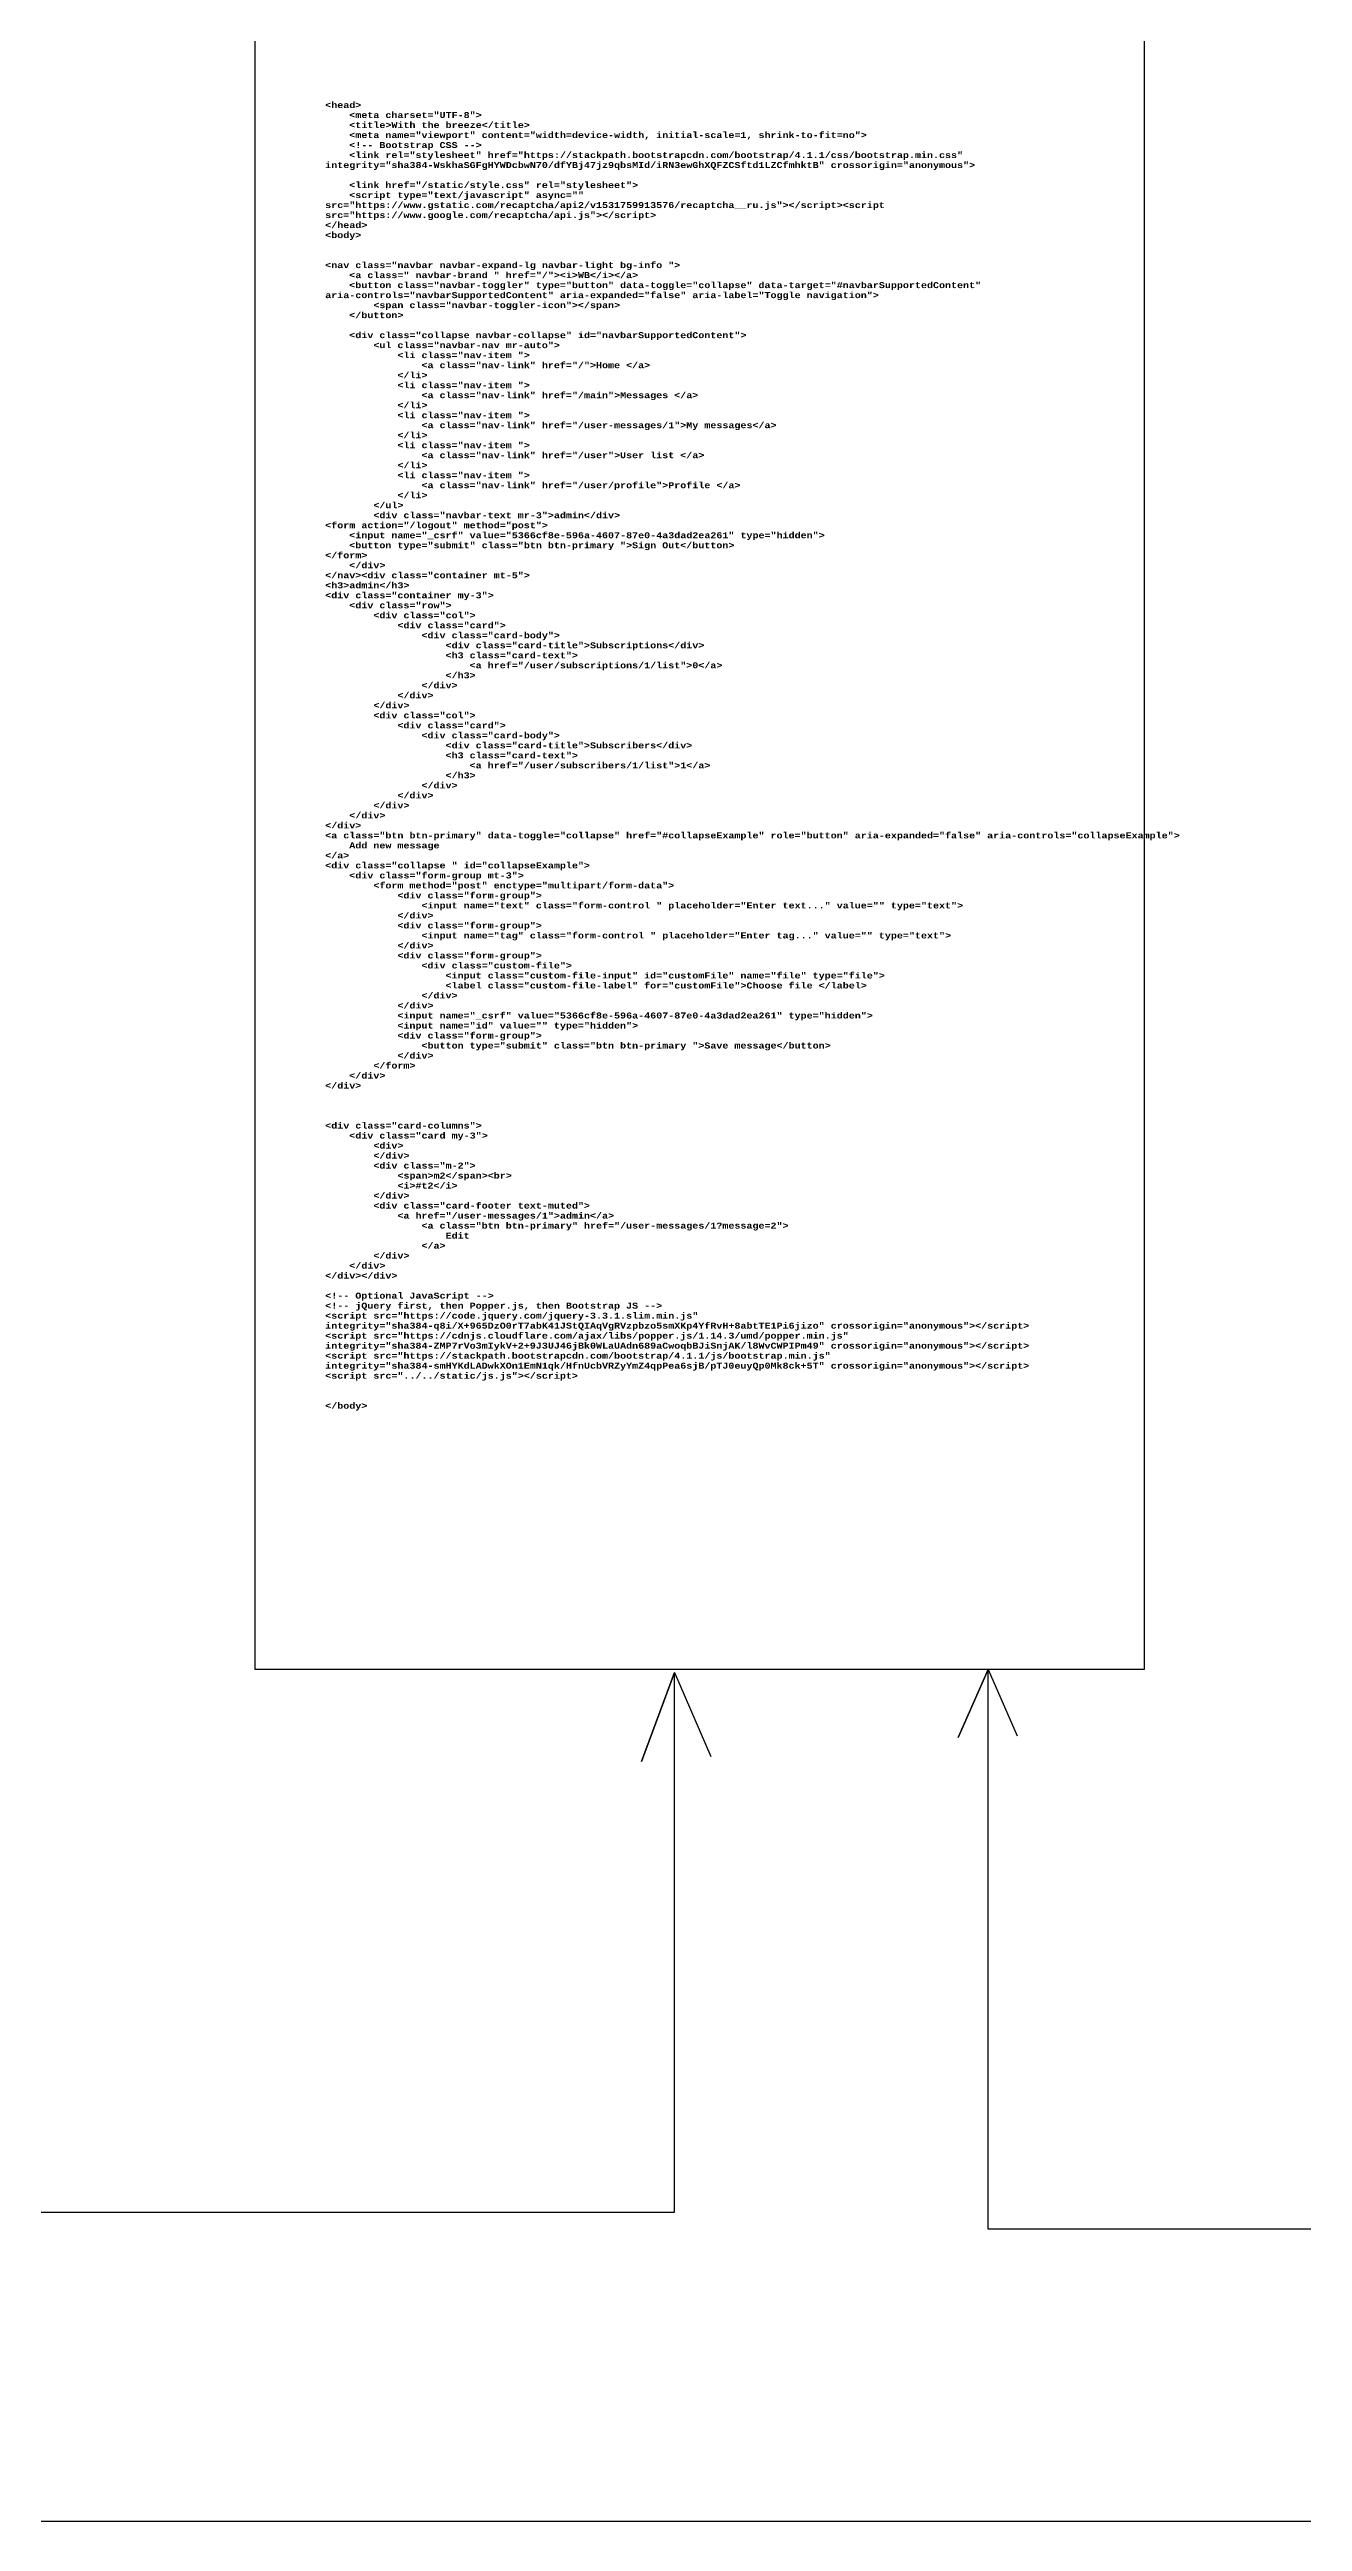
# Model space of a CAD drawing. Header units: millimetres. Extents: x 4539 to 8258, y 1617 to 3785.
# Drawn here: x 6208 to 6599, y 2379 to 3151 of the extents above; entities that cross this region are included whole.
import ezdxf

# ---------------------------------------------------------------- set-up
doc = ezdxf.new("R2010")
doc.units = ezdxf.units.MM
doc.styles.get("Standard").update_dxf_attribs({"font": 'arial.ttf'})

msp = doc.modelspace()

# ---------------------------------------------------------------- linework, layer by layer
at = {"color": 1, "lineweight": 30}
for points in [[(4648.57, 3390.78), (4895.1, 3390.78), (4895.1, 2475.82), (6402.97, 2475.82), (6402.97, 2644.39), (6392.7, 2616.61), (6402.97, 2644.39), (6414.32, 2618.15)], [(6762.55, 2379.15), (5698.71, 2379.15), (5698.71, 2702.58), (5687.88, 2677.19), (5698.71, 2702.58), (5711.22, 2678.36)], [(6762.55, 2470.49), (6500.95, 2470.49), (6500.95, 2645.38), (6491.48, 2624.06), (6500.95, 2645.38), (6509.95, 2624.59)]]:
    msp.add_lwpolyline(points, dxfattribs=at)
at = {"color": 30, "lineweight": 30}
msp.add_lwpolyline([(6271.99, 3165.66), (6549.63, 3165.66), (6549.63, 2645.38), (6271.99, 2645.38)], close=True, dxfattribs=at)

# ---------------------------------------------------------------- texts
at = {"insert": (6293.89, 3135.02), "char_height": 2.5, "attachment_point": 1}
msp.add_mtext_dynamic_manual_height_columns('{\\fCourier New|b1|i0|c204|p49;\\H0.75x;\\C23;\\c3307724;<head>^J    <meta charset="UTF-8">^J    <title>With the breeze</title>^J    <meta name="viewport" content="width=device-width, initial-scale=1, shrink-to-fit=no">^J    <!-- Bootstrap CSS -->^J    <link rel="stylesheet" href="https://stackpath.bootstrapcdn.com/bootstrap/4.1.1/css/bootstrap.min.css" integrity="sha384-WskhaSGFgHYWDcbwN70/dfYBj47jz9qbsMId/iRN3ewGhXQFZCSftd1LZCfmhktB" crossorigin="anonymous">^J^J    <link href="/static/style.css" rel="stylesheet">^J    <script type="text/javascript" async="" src="https://www.gstatic.com/recaptcha/api2/v1531759913576/recaptcha__ru.js"></script><script src="https://www.google.com/recaptcha/api.js"></script>^J</head>^J<body>^J^J^J<nav class="navbar navbar-expand-lg navbar-light bg-info ">^J    <a class=" navbar-brand " href="/"><i>WB</i></a>^J    <button class="navbar-toggler" type="button" data-toggle="collapse" data-target="#navbarSupportedContent" aria-controls="navbarSupportedContent" aria-expanded="false" aria-label="Toggle navigation">^J        <span class="navbar-toggler-icon"></span>^J    </button>^J^J    <div class="collapse navbar-collapse" id="navbarSupportedContent">^J        <ul class="navbar-nav mr-auto">^J            <li class="nav-item ">^J                <a class="nav-link" href="/">Home </a>^J            </li>^J            <li class="nav-item ">^J                <a class="nav-link" href="/main">Messages </a>^J            </li>^J            <li class="nav-item ">^J                <a class="nav-link" href="/user-messages/1">My messages</a>^J            </li>^J            <li class="nav-item ">^J                <a class="nav-link" href="/user">User list </a>^J            </li>^J            <li class="nav-item ">^J                <a class="nav-link" href="/user/profile">Profile </a>^J            </li>^J        </ul>^J        <div class="navbar-text mr-3">admin</div>^J<form action="/logout" method="post">^J    <input name="_csrf" value="5366cf8e-596a-4607-87e0-4a3dad2ea261" type="hidden">^J    <button type="submit" class="btn btn-primary ">Sign Out</button>^J</form>^J    </div>^J</nav><div class="container mt-5">^J<h3>admin</h3>^J<div class="container my-3">^J    <div class="row">^J        <div class="col">^J            <div class="card">^J                <div class="card-body">^J                    <div class="card-title">Subscriptions</div>^J                    <h3 class="card-text">^J                        <a href="/user/subscriptions/1/list">0</a>^J                    </h3>^J                </div>^J            </div>^J        </div>^J        <div class="col">^J            <div class="card">^J                <div class="card-body">^J                    <div class="card-title">Subscribers</div>^J                    <h3 class="card-text">^J                        <a href="/user/subscribers/1/list">1</a>^J                    </h3>^J                </div>^J            </div>^J        </div>^J    </div>^J</div>^J<a class="btn btn-primary" data-toggle="collapse" href="#collapseExample" role="button" aria-expanded="false" aria-controls="collapseExample">^J    Add new message^J</a>^J<div class="collapse " id="collapseExample">^J    <div class="form-group mt-3">^J        <form method="post" enctype="multipart/form-data">^J            <div class="form-group">^J                <input name="text" class="form-control " placeholder="Enter text..." value="" type="text">^J            </div>^J            <div class="form-group">^J                <input name="tag" class="form-control " placeholder="Enter tag..." value="" type="text">^J            </div>^J            <div class="form-group">^J                <div class="custom-file">^J                    <input class="custom-file-input" id="customFile" name="file" type="file">^J                    <label class="custom-file-label" for="customFile">Choose file </label>^J                </div>^J            </div>^J            <input name="_csrf" value="5366cf8e-596a-4607-87e0-4a3dad2ea261" type="hidden">^J            <input name="id" value="" type="hidden">^J            <div class="form-group">^J                <button type="submit" class="btn btn-primary ">Save message</button>^J            </div>^J        </form>^J    </div>^J</div>^J^J^J^J<div class="card-columns">^J    <div class="card my-3">^J        <div>^J        </div>^J        <div class="m-2">^J            <span>m2</span><br>^J            <i>#t2</i>^J        </div>^J        <div class="card-footer text-muted">^J            <a href="/user-messages/1">admin</a>^J                <a class="btn btn-primary" href="/user-messages/1?message=2">^J                    Edit^J                </a>^J        </div>^J    </div>^J</div></div>^J^J<!-- Optional JavaScript -->^J<!-- jQuery first, then Popper.js, then Bootstrap JS -->^J<script src="https://code.jquery.com/jquery-3.3.1.slim.min.js" integrity="sha384-q8i/X+965DzO0rT7abK41JStQIAqVgRVzpbzo5smXKp4YfRvH+8abtTE1Pi6jizo" crossorigin="anonymous"></script>^J<script src="https://cdnjs.cloudflare.com/ajax/libs/popper.js/1.14.3/umd/popper.min.js" integrity="sha384-ZMP7rVo3mIykV+2+9J3UJ46jBk0WLaUAdn689aCwoqbBJiSnjAK/l8WvCWPIPm49" crossorigin="anonymous"></script>^J<script src="https://stackpath.bootstrapcdn.com/bootstrap/4.1.1/js/bootstrap.min.js" integrity="sha384-smHYKdLADwkXOn1EmN1qk/HfnUcbVRZyYmZ4qpPea6sjB/pTJ0euyQp0Mk8ck+5T" crossorigin="anonymous"></script>^J<script src="../../static/js.js"></script>^J^J^J</body>}', width=255.7379, gutter_width=12.5, heights=[0], dxfattribs=at)

doc.saveas('drawing.dxf')
